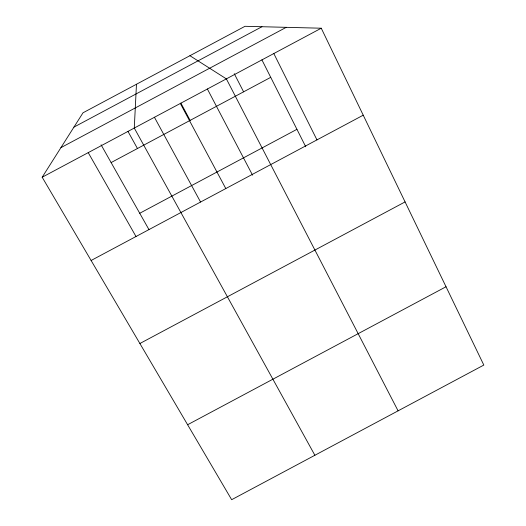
<?xml version="1.0" encoding="UTF-8"?>
<svg xmlns="http://www.w3.org/2000/svg" width="526" height="526" viewBox="0 0 526 526"><rect width="100%" height="100%" fill="white"/><g stroke="black" fill="none" stroke-linecap="round" stroke-linejoin="round"><path stroke-width="0.79" d="M136.471 84.252L134.275 128.048L314.877 455.266M42.179 177.223L83.009 112.794L244.998 26.3L321.255 28.213L483.821 365.064L231.664 499.7L42.179 177.223L321.255 28.213M73.936 127.114L261.955 26.727M60.924 147.648L286.249 27.332M111.111 162.573L270.732 77.342M139.732 213.267L296.94 129.324M91.103 260.488L363.229 115.187M139.89 343.511L405.079 201.912M187.618 424.738L446.028 286.755M189.925 55.71L226.371 78.88L398.083 410.839M88.23 152.639L136.004 236.509M101.077 144.795L148.937 229.573M127.949 131.369L137.45 148.51M154.42 117.239L200.557 202.01M180.891 103.103L190.123 120.382M180.319 103.464L225.805 188.564M207.362 88.966L252.559 175.165M234.261 73.679L243.597 91.833M261.909 59.846L305.738 146.774M273.809 53.547L316.968 139.89"/></g></svg>
